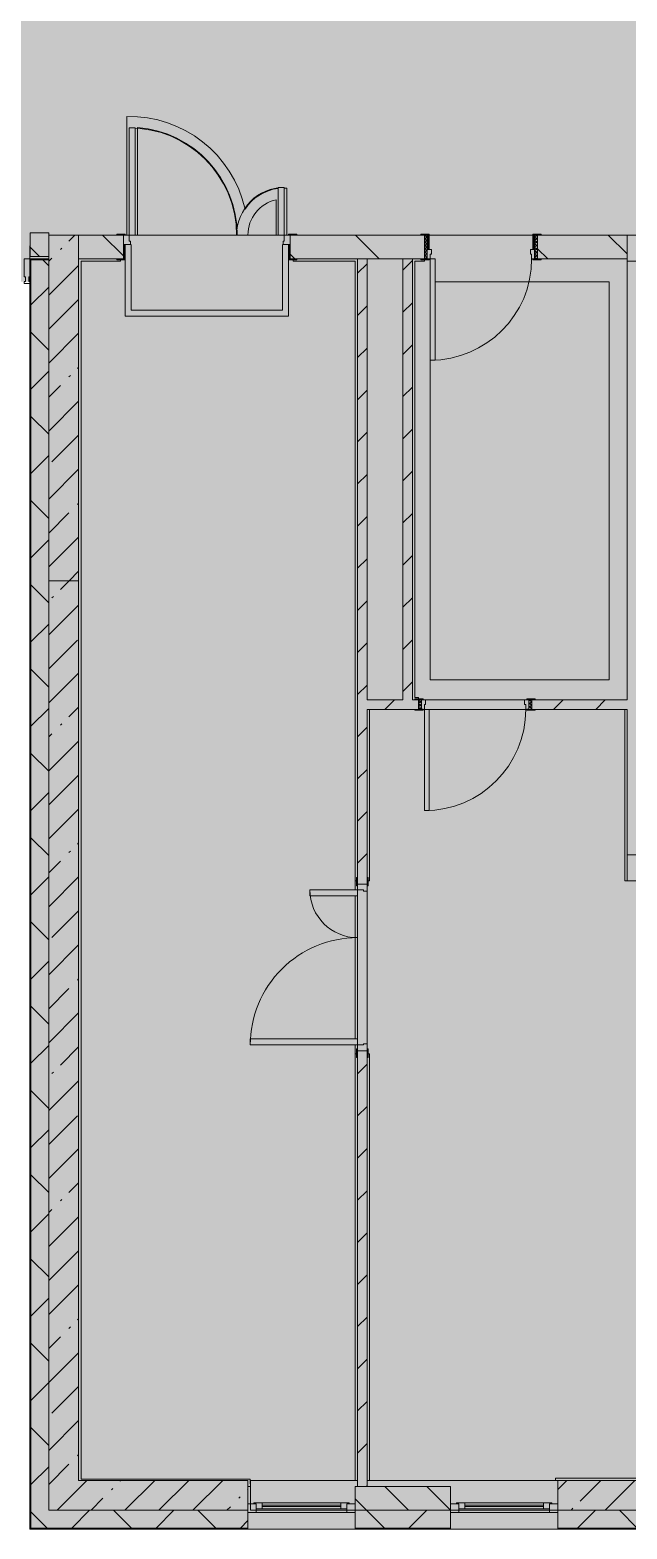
# Model space of a CAD drawing. Header units: millimetres. Extents: x -8624 to 200664, y -8553 to 29000.
# Drawn here: x 89202 to 94210, y -258 to 12321 of the extents above; entities that cross this region are included whole.
import ezdxf

# ---------------------------------------------------------------- set-up
doc = ezdxf.new("R2010")
doc.units = ezdxf.units.MM
doc.linetypes.add('200_ШТРИХ__ш1_п0_6_', pattern=[800, 500, -300])
for name, color, linetype, lineweight, true_color in [('A-DETL-1', 7, 'Continuous', 5, 0x737373), ('A-DOOR-1', 7, 'Continuous', 5, 0xb7b7b7), ('A-DOOR-2', 7, 'Continuous', 5, 0xe2e2e2), ('A-DOOR-3', 7, 'Continuous', 5, 0xaaaaaa), ('A-DOOR-FRAM-1', 7, 'Continuous', 5, 0xe2e2e2), ('A-DOOR-FRAM-2', 7, 'Continuous', 5, 0xb7b7b7), ('A-DOOR-FRAM-3', 7, 'Continuous', 5, 0xaaaaaa), ('A-FLOR-1', 7, 'Continuous', 5, 0xb7b7b7), ('A-GLAZ-1', 7, 'Continuous', 5, 0x737373), ('A-GLAZ-CWMG-1', 7, 'Continuous', 5, 0x737373), ('A-WALL-2', 7, 'Continuous', 5, 0x737373), ('A-WALL-3', 7, 'Continuous', 9, 0x737373), ('I-WALL-2', 7, 'Continuous', 5, 0x737373), ('S-COLS-1', 7, 'Continuous', 5, 0x737373)]:
    doc.layers.add(name, color=color, linetype=linetype, lineweight=lineweight, true_color=true_color)
doc.layers.add('A-DETL-GENF-1', color=7, linetype='Continuous', lineweight=9, true_color=0xc0c0c0, transparency=0.4)
for name, color, linetype, lineweight in [('A-DETL-MBND-1', 7, '200_ШТРИХ__ш1_п0_6_', 9), ('A-GLAZ-CWMG', 7, 'Continuous', 5), ('A-WALL', 7, 'Continuous', 5), ('A-WALL-1', 7, 'Continuous', 9), ('I-WALL', 7, 'Continuous', 5), ('S-COLS', 7, 'Continuous', 5)]:
    doc.layers.add(name, color=color, linetype=linetype, lineweight=lineweight)
pattern_1 = [(45, (0, 0), (-176.7767, 176.7767), [])]
pattern_2 = [(45, (0, 0), (-353.5534, 353.5534), []), (135, (0, 0), (-353.5534, -353.5534), [])]
pattern_3 = [(135, (0, 0), (-353.5534, -353.5534), [])]
pattern_4 = [(45, (0, 0), (-285.1231, 285.1231), []), (45, (285.12, 0), (-285.1231, 285.1231), [504.031, -100.806, 16.764, -84.042])]

# ---------------------------------------------------------------- blocks, each defined once
blk = doc.blocks.new('110_Дверь_СКБ_2Ст - Д-5_п_ Из игровой в коридор-32215844-3_1_3_птичка копия 1')
at = {"layer": 'A-DOOR-2'}
for points in [[(-638, 40), (-588, 40), (-588, 940), (-638, 940)], [(612, 440), (612, 40), (662, 40), (662, 440)]]:
    blk.add_hatch(color=256, dxfattribs=at).paths.add_polyline_path(points)
h = blk.add_hatch(color=256, dxfattribs=at)
h.paths.add_polyline_path([(-688, 40), (-688, -40), (-628, -40), (-628, -10), (-638, -10), (-638, 40)])
h.paths.add_polyline_path([(652, -40), (712, -40), (712, 40), (662, 40), (662, -10), (652, -10)])
at = {"layer": 'A-DOOR-FRAM-1'}
for points in [[(-743, 40), (-672, 40), (-672, 48), (-743, 48)], [(698, 40), (768, 40), (768, 48), (698, 48)], [(-743, -48), (-672, -48), (-672, -40), (-743, -40)], [(698, -48), (768, -48), (768, -40), (698, -40)]]:
    blk.add_hatch(color=256, dxfattribs=at).paths.add_polyline_path(points)
at = {"layer": 'A-DOOR-1'}
for p, q in [((-638, 940), (-638, 40)), ((-588, 940), (-638, 940)), ((-588, 40), (-588, 940)), ((662, 440), (612, 440)), ((612, 440), (612, 40)), ((662, 40), (662, 440)), ((-638, 40), (-588, 40)), ((612, 40), (662, 40))]:
    blk.add_line(p, q, dxfattribs=at)
for centre, radius, start, end in [((-638, 40), 900, 0, 90), ((662, 40), 400, 90, 180)]:
    blk.add_arc(centre, radius, start, end, dxfattribs=at)
at = {"layer": 'A-DOOR-FRAM-2'}
for p, q in [((-672, 48), (-743, 48)), ((-743, 48), (-743, 40)), ((-743, 40), (-672, 40)), ((-638, 40), (-688, 40)), ((-688, 40), (-688, -40)), ((-672, 40), (-672, 48)), ((-638, -10), (-638, 40)), ((662, 40), (662, -10)), ((712, 40), (662, 40)), ((768, 48), (698, 48)), ((698, 48), (698, 40)), ((698, 40), (768, 40)), ((712, -40), (712, 40)), ((768, 40), (768, 48)), ((-672, -40), (-743, -40)), ((-743, -40), (-743, -48)), ((-743, -48), (-672, -48)), ((-688, -40), (-628, -40)), ((-672, -39), (-688, -39)), ((-688, -39), (-688, -40)), ((-688, -40), (-672, -40)), ((-672, -40), (-672, -39)), ((-672, -48), (-672, -40)), ((-628, -10), (-638, -10)), ((-628, -40), (-628, -10)), ((662, -10), (652, -10)), ((652, -10), (652, -40)), ((652, -40), (712, -40)), ((712, -39), (698, -39)), ((698, -39), (698, -40)), ((698, -40), (712, -40)), ((768, -40), (698, -40)), ((698, -40), (698, -48)), ((698, -48), (768, -48)), ((712, -40), (712, -39)), ((768, -48), (768, -40))]:
    blk.add_line(p, q, dxfattribs=at)
blk = doc.blocks.new('110_Дверь_СКБ_2Ст - Д-2а_п_ Из коридора на лестницу-32215207-3_1_3_птичка копия 1')
at = {"layer": 'A-DOOR-2'}
for points in [[(-587.5, 100), (-587.5, 1000), (-637.5, 1000), (-637.5, 100)], [(662.5, 100), (662.5, 500), (612.5, 500), (612.5, 100)], [(712.5, -100), (712.5, 20), (697.5, 20), (697.5, -100)]]:
    blk.add_hatch(color=256, dxfattribs=at).paths.add_polyline_path(points)
h = blk.add_hatch(color=256, dxfattribs=at)
h.paths.add_polyline_path([(652.5, 20), (712.5, 20), (712.5, 100), (662.5, 100), (662.5, 50), (652.5, 50)])
h.paths.add_polyline_path([(-687.5, 20), (-627.5, 20), (-627.5, 50), (-637.5, 50), (-637.5, 100), (-687.5, 100)])
at = {"layer": 'A-DOOR-FRAM-1'}
for points in [[(-672.5, 100), (-672.5, 108), (-742.5, 108), (-742.5, 100)], [(-672.5, -100), (-672.5, 20), (-687.5, 20), (-687.5, -100)], [(767.5, 100), (767.5, 108), (697.5, 108), (697.5, 100)], [(-672.5, -108), (-672.5, -100), (-742.5, -100), (-742.5, -108)], [(767.5, -108), (767.5, -100), (697.5, -100), (697.5, -108)]]:
    blk.add_hatch(color=256, dxfattribs=at).paths.add_polyline_path(points)
at = {"layer": 'A-DOOR-1'}
for p, q in [((-637.5, 1000), (-637.5, 100)), ((-587.5, 1000), (-637.5, 1000)), ((-587.5, 100), (-587.5, 1000)), ((662.5, 500), (612.5, 500)), ((612.5, 500), (612.5, 100)), ((662.5, 100), (662.5, 500)), ((-637.5, 100), (-587.5, 100)), ((612.5, 100), (662.5, 100))]:
    blk.add_line(p, q, dxfattribs=at)
for centre, radius, start, end in [((-637.5, 100), 900, 0, 90), ((662.5, 100), 400, 90, 180)]:
    blk.add_arc(centre, radius, start, end, dxfattribs=at)
at = {"layer": 'A-DOOR-FRAM-2'}
for p, q in [((-672.5, 108), (-742.5, 108)), ((-742.5, 108), (-742.5, 100)), ((-742.5, 100), (-672.5, 100)), ((-637.5, 100), (-687.5, 100)), ((-687.5, 100), (-687.5, 20)), ((-687.5, 20), (-627.5, 20)), ((-672.5, 20), (-687.5, 20)), ((-687.5, 20), (-687.5, -100)), ((-672.5, 100), (-672.5, 108)), ((-672.5, -100), (-672.5, 20)), ((-637.5, 50), (-637.5, 100)), ((-627.5, 50), (-637.5, 50)), ((-627.5, 20), (-627.5, 50)), ((662.5, 50), (652.5, 50)), ((652.5, 50), (652.5, 20)), ((652.5, 20), (712.5, 20)), ((662.5, 100), (662.5, 50)), ((712.5, 100), (662.5, 100)), ((767.5, 108), (697.5, 108)), ((697.5, 108), (697.5, 100)), ((697.5, 100), (767.5, 100)), ((712.5, 20), (697.5, 20)), ((697.5, 20), (697.5, -100)), ((712.5, 20), (712.5, 100)), ((712.5, -100), (712.5, 20)), ((767.5, 100), (767.5, 108)), ((-672.5, -100), (-742.5, -100)), ((-742.5, -100), (-742.5, -108)), ((-742.5, -108), (-672.5, -108)), ((-687.5, -100), (-672.5, -100)), ((-672.5, -108), (-672.5, -100)), ((697.5, -100), (712.5, -100)), ((767.5, -100), (697.5, -100)), ((697.5, -100), (697.5, -108)), ((697.5, -108), (767.5, -108)), ((767.5, -108), (767.5, -100))]:
    blk.add_line(p, q, dxfattribs=at)
blk = doc.blocks.new('BSC_Колонна _Прямоугольная - 250х900-V43-3_1_3_птичка копия 1')
at = {"layer": 'S-COLS'}
h = blk.add_hatch(dxfattribs=at)
h.set_pattern_fill('FP_56', color=256, style=0, pattern_type=2)
h.set_pattern_definition([(45, (-94080, -25), (-285.1231, 285.1231), []), (45, (-93794.88, -25), (-285.1231, 285.1231), [504.031, -100.806, 16.764, -84.042])])
h.paths.add_polyline_path([(450, -125), (450, 125), (-450, 125), (-450, -125), (124, -125)])
at = {"layer": 'S-COLS-1'}
for p, q in [((450, 125), (-450, 125)), ((-450, 125), (-450, -125)), ((450, -125), (450, 125)), ((-450, -125), (450, -125))]:
    blk.add_line(p, q, dxfattribs=at)
blk = doc.blocks.new('120_Окно_СКБ_1Ст - 120_Окно_СКБ_1Ст 900х2500_h_ с форточкой-V45-3_1_3_птичка копия 1')
at = {"layer": 'A-GLAZ-1'}
for p, q in [((-450, -127), (-450, -57)), ((-450, -57), (-380, -57)), ((450, -57), (-450, -57)), ((-380, -57), (-380, -127)), ((380, -87), (-380, -87)), ((-380, -87), (-380, -127)), ((-330, -137), (-330, -87)), ((-330, -107), (330, -107)), ((330, -117), (-330, -117)), ((330, -137), (330, -87)), ((380, -127), (380, -57)), ((380, -57), (450, -57)), ((380, -127), (380, -87)), ((450, -57), (450, -127)), ((-380, -127), (-450, -127)), ((-450, -127), (-400, -127)), ((-380, -127), (-400, -127)), ((-400, -127), (-400, -137)), ((-400, -137), (400, -137)), ((400, -137), (-400, -137)), ((450, -127), (380, -127)), ((400, -127), (380, -127)), ((400, -127), (450, -127)), ((400, -137), (400, -127))]:
    blk.add_line(p, q, dxfattribs=at)
blk = doc.blocks.new('120_Окно_СКБ_1Ст - 120_Окно_СКБ_1Ст 900х2500_h_ с форточкой-22876038-3_1_3_птичка копия 1')
at = {"layer": 'A-GLAZ-1'}
for p, q in [((-450, -127), (-450, -57)), ((-450, -57), (-380, -57)), ((450, -57), (-450, -57)), ((-380, -57), (-380, -127)), ((380, -87), (-380, -87)), ((-380, -87), (-380, -127)), ((-330, -137), (-330, -87)), ((-330, -107), (330, -107)), ((330, -117), (-330, -117)), ((330, -137), (330, -87)), ((380, -127), (380, -57)), ((380, -57), (450, -57)), ((380, -127), (380, -87)), ((450, -57), (450, -127)), ((-380, -127), (-450, -127)), ((-450, -127), (-400, -127)), ((-380, -127), (-400, -127)), ((-400, -127), (-400, -137)), ((-400, -137), (400, -137)), ((400, -137), (-400, -137)), ((450, -127), (380, -127)), ((400, -127), (380, -127)), ((400, -127), (450, -127)), ((400, -137), (400, -127))]:
    blk.add_line(p, q, dxfattribs=at)
blk = doc.blocks.new('110_Дверь_СКБ_1Ст_Внутренняя1 - Д-8 950x2100h_охрана-V20-3_1_3_птичка копия 1')
at = {"layer": 'A-DOOR-2'}
h = blk.add_hatch(color=256, dxfattribs=at)
h.paths.add_polyline_path([(437.5, 100), (437.5, 60), (427.5, 60), (427.5, 20), (462.5, 20), (462.5, 100)])
h.paths.add_polyline_path([(-412.5, 100), (-437.5, 100), (-437.5, 20), (-402.5, 20), (-402.5, 60), (-412.5, 60)])
at = {"layer": 'A-DOOR-3'}
h = blk.add_hatch(dxfattribs=at)
h.set_pattern_fill('FP_29', color=256, style=0, pattern_type=2)
h.set_pattern_definition([(135, (1826.41, 164.685), (-14.14214, -14.14214), []), (225, (1826.41, 164.685), (14.14214, -14.14214), [])])
h.paths.add_polyline_path([(487.5, 100), (462.5, 100), (462.5, -100), (487.5, -100), (487.5, -21.4)])
at = {"layer": 'A-DOOR-FRAM-1'}
for points in [[(397.5, 950), (397.5, 100), (437.5, 100), (437.5, 950)], [(-492.5, 108), (-492.5, 100), (-422.5, 100), (-422.5, 108)], [(-422.5, 20), (-437.5, 20), (-437.5, -100), (-422.5, -100)], [(517.5, 108), (447.5, 108), (447.5, 100), (517.5, 100)], [(462.5, 20), (447.5, 20), (447.5, -100), (462.5, -100), (462.5, -21.4)], [(-492.5, -100), (-492.5, -108), (-422.5, -108), (-422.5, -100)], [(447.5, -100), (447.5, -108), (517.5, -108), (517.5, -100)]]:
    blk.add_hatch(color=256, dxfattribs=at).paths.add_polyline_path(points)
at = {"layer": 'A-DOOR-FRAM-3'}
h = blk.add_hatch(dxfattribs=at)
h.set_pattern_fill('FP_30', color=256, style=0, pattern_type=2)
h.set_pattern_definition([(45, (-296.384, 164.685), (-14.1421, 14.1421), []), (135, (-296.384, 164.685), (-14.1421, -14.1421), [])])
h.paths.add_polyline_path([(-437.5, 100), (-462.5, 100), (-462.5, -100), (-437.5, -100)])
at = {"layer": 'A-DOOR-1'}
for p, q in [((437.5, 950), (397.5, 950)), ((397.5, 950), (397.5, 100)), ((437.5, 100), (437.5, 950)), ((397.5, 100), (437.5, 100))]:
    blk.add_line(p, q, dxfattribs=at)
blk.add_arc((437.5, 100), 850, 90, 180, dxfattribs=at)
at = {"layer": 'A-DOOR-FRAM-2'}
for p, q in [((-422.5, 108), (-492.5, 108)), ((-492.5, 108), (-492.5, 100)), ((-492.5, 100), (-422.5, 100)), ((-437.5, 100), (-462.5, 100)), ((-462.5, 100), (-462.5, -100)), ((-412.5, 100), (-437.5, 100)), ((-437.5, 100), (-437.5, 20)), ((-437.5, -100), (-437.5, 100)), ((-422.5, 100), (-437.5, 100)), ((-437.5, 100), (-437.5, 99)), ((-437.5, 99), (-422.5, 99)), ((-437.5, 20), (-402.5, 20)), ((-422.5, 20), (-437.5, 20)), ((-437.5, 20), (-437.5, -100)), ((-422.5, 100), (-422.5, 108)), ((-422.5, 99), (-422.5, 100)), ((-422.5, -100), (-422.5, 20)), ((-412.5, 60), (-412.5, 100)), ((-402.5, 60), (-412.5, 60)), ((-402.5, 20), (-402.5, 60)), ((437.5, 60), (427.5, 60)), ((427.5, 60), (427.5, 20)), ((427.5, 20), (462.5, 20)), ((437.5, 100), (437.5, 60)), ((462.5, 100), (437.5, 100)), ((517.5, 108), (447.5, 108)), ((447.5, 108), (447.5, 100)), ((462.5, 100), (447.5, 100)), ((447.5, 100), (447.5, 99)), ((447.5, 100), (517.5, 100)), ((447.5, 99), (462.5, 99)), ((462.5, 20), (447.5, 20)), ((447.5, 20), (447.5, -100)), ((462.5, 20), (462.5, 100)), ((487.5, 100), (462.5, 100)), ((462.5, 100), (462.5, -100)), ((462.5, 99), (462.5, 100)), ((462.5, -100), (462.5, 20)), ((487.5, -100), (487.5, 100)), ((517.5, 100), (517.5, 108)), ((-422.5, -100), (-492.5, -100)), ((-492.5, -100), (-492.5, -108)), ((-492.5, -108), (-422.5, -108)), ((-462.5, -100), (-437.5, -100)), ((-437.5, -100), (-422.5, -100)), ((-422.5, -108), (-422.5, -100)), ((447.5, -100), (462.5, -100)), ((517.5, -100), (447.5, -100)), ((447.5, -100), (447.5, -108)), ((447.5, -108), (517.5, -108)), ((462.5, -100), (487.5, -100)), ((517.5, -108), (517.5, -100))]:
    blk.add_line(p, q, dxfattribs=at)
blk = doc.blocks.new('110_Дверь_СКБ_1Ст_Внутренняя1 - Д-8 950x2100h_охрана-V47-3_1_3_птичка копия 1')
at = {"layer": 'A-DOOR-2'}
h = blk.add_hatch(color=256, dxfattribs=at)
h.paths.add_polyline_path([(437, 40), (437, 0), (427, 0), (427, -40), (462, -40), (462, 40)])
h.paths.add_polyline_path([(-413, 40), (-438, 40), (-438, -40), (-403, -40), (-403, 0), (-413, 0)])
at = {"layer": 'A-DOOR-3'}
h = blk.add_hatch(dxfattribs=at)
h.set_pattern_fill('FP_58', color=256, style=0, pattern_type=2)
h.set_pattern_definition([(135, (1826.41, 104.685), (-14.14214, -14.14214), []), (225, (1826.41, 104.685), (14.14214, -14.14214), [])])
h.paths.add_polyline_path([(487, 40), (462, 40), (462, -40), (487, -40)])
at = {"layer": 'A-DOOR-FRAM-1'}
for points in [[(397, 890), (397, 40), (437, 40), (437, 890)], [(-493, 48), (-493, 40), (-423, 40), (-423, 48)], [(509, 48), (447, 48), (447, 40), (517, 40), (517, 48)], [(-423, -40), (-493, -40), (-493, -48), (-423, -48)], [(517, -40), (447, -40), (447, -48), (517, -48)]]:
    blk.add_hatch(color=256, dxfattribs=at).paths.add_polyline_path(points)
at = {"layer": 'A-DOOR-FRAM-3'}
h = blk.add_hatch(dxfattribs=at)
h.set_pattern_fill('FP_59', color=256, style=0, pattern_type=2)
h.set_pattern_definition([(45, (-296.384, 104.685), (-14.1421, 14.1421), []), (135, (-296.384, 104.685), (-14.1421, -14.1421), [])])
h.paths.add_polyline_path([(-438, 40), (-463, 40), (-463, -40), (-438, -40)])
at = {"layer": 'A-DOOR-1'}
for p, q in [((437, 890), (397, 890)), ((397, 890), (397, 40)), ((437, 40), (437, 890)), ((397, 40), (437, 40))]:
    blk.add_line(p, q, dxfattribs=at)
blk.add_arc((437, 40), 850, 90, 180, dxfattribs=at)
at = {"layer": 'A-DOOR-FRAM-2'}
for p, q in [((-423, 48), (-493, 48)), ((-493, 48), (-493, 40)), ((-493, 40), (-423, 40)), ((-438, 40), (-463, 40)), ((-463, 40), (-463, -40)), ((-413, 40), (-438, 40)), ((-438, 40), (-438, -40)), ((-438, -40), (-438, 40)), ((-423, 40), (-438, 40)), ((-438, 40), (-438, 39)), ((-438, 39), (-423, 39)), ((-423, 40), (-423, 48)), ((-423, 39), (-423, 40)), ((-413, 0), (-413, 40)), ((-403, 0), (-413, 0)), ((-403, -40), (-403, 0)), ((437, 0), (427, 0)), ((427, 0), (427, -40)), ((437, 40), (437, 0)), ((462, 40), (437, 40)), ((517, 48), (447, 48)), ((447, 48), (447, 40)), ((462, 40), (447, 40)), ((447, 40), (447, 39)), ((447, 40), (517, 40)), ((447, 39), (462, 39)), ((462, -40), (462, 40)), ((487, 40), (462, 40)), ((462, 40), (462, -40)), ((462, 39), (462, 40)), ((487, -40), (487, 40)), ((517, 40), (517, 48)), ((-423, -40), (-493, -40)), ((-493, -40), (-493, -48)), ((-493, -48), (-423, -48)), ((-463, -40), (-438, -40)), ((-423, -39), (-438, -39)), ((-438, -39), (-438, -40)), ((-438, -40), (-403, -40)), ((-438, -40), (-423, -40)), ((-423, -40), (-423, -39)), ((-423, -48), (-423, -40)), ((427, -40), (462, -40)), ((462, -39), (447, -39)), ((447, -39), (447, -40)), ((447, -40), (462, -40)), ((517, -40), (447, -40)), ((447, -40), (447, -48)), ((447, -48), (517, -48)), ((462, -40), (462, -39)), ((462, -40), (487, -40)), ((517, -48), (517, -40))]:
    blk.add_line(p, q, dxfattribs=at)
blk = doc.blocks.new('Прямоугольный импост - Импост структурный с накладкой - 190мм-33184356-3_1_3_птичка копия 1')
at = {"layer": 'A-GLAZ-CWMG'}
for p, q in [((-50, 2), (-50, 17)), ((-50, 17), (0, 17)), ((0, 17), (0, 2))]:
    blk.add_line(p, q, dxfattribs=at)
at = {"layer": 'A-GLAZ-CWMG-1'}
for p, q in [((-40, 0), (-50, 0)), ((-40, -40), (-40, 0)), ((0, 0), (-10, 0)), ((-10, 0), (-10, -40)), ((-50, -190), (-50, -40)), ((-50, -40), (-40, -40)), ((-10, -40), (0, -40)), ((0, -40), (0, -190)), ((0, -190), (-50, -190))]:
    blk.add_line(p, q, dxfattribs=at)

msp = doc.modelspace()

# ---------------------------------------------------------------- hatches: boundary and pattern name
at = {"layer": 'A-DETL-GENF-1'}
msp.add_hatch(color=256, dxfattribs=at).paths.add_polyline_path([(120684.4, -258), (125233, -258), (125233, 21479), (93333, 21479), (93333, 27379), (84570, 27379), (84570, 10208.3), (89210, 10208.3), (89210, -258), (119801.7, -258)])
at = {"layer": 'A-WALL'}
h = msp.add_hatch(dxfattribs=at)
h.set_pattern_fill('FP_27', color=256, style=0, pattern_type=2)
h.set_pattern_definition(pattern_2)
h.paths.add_polyline_path([(89210, -100), (89360, -100), (89360, 10392), (89210, 10392), (89210, 426.2)])
h = msp.add_hatch(dxfattribs=at)
h.set_pattern_fill('FP_25', color=256, style=0, pattern_type=2)
h.set_pattern_definition([(135, (0, 0), (-176.7767, -176.7767), [])])
h.paths.add_polyline_path([(121430, -100), (121430, 100), (121130, 100), (121130, -100)])
h.paths.add_polyline_path([(109209.5, -100), (109830, -100), (109830, 100), (108930, 100), (108930, -100)])
h.paths.add_polyline_path([(119330, -100), (119330, 100), (118830, 100), (118830, -100), (118919, -100)])
h.paths.add_polyline_path([(110730, -100), (111630, -100), (111630, 100), (110730, 100)])
h.paths.add_polyline_path([(116271, -100), (117030, -100), (117030, 100), (115980, 100), (115980, -100)])
h.paths.add_polyline_path([(113430, -100), (113680, -100), (113680, 100), (113430, 100)])
h.paths.add_polyline_path([(105678.8, -100), (106230, -100), (106230, 100), (105180, 100), (105180, -100)])
h.paths.add_polyline_path([(98130, -100), (98130, 100), (97080, 100), (97080, -100), (97734.7, -100)])
h.paths.add_polyline_path([(100830, -100), (101730, -100), (101730, 100), (100830, 100)])
h.paths.add_polyline_path([(94780, -100), (94780, 100), (94530, 100), (94530, -100)])
h.paths.add_polyline_path([(102630, -100), (102880, -100), (102880, 100), (102630, 100)])
h.paths.add_polyline_path([(92730, -100), (92730, 100), (91930, 100), (91930, -100), (92438.6, -100)])
h = msp.add_hatch(dxfattribs=at)
h.set_pattern_fill('FP_27', color=256, style=0, pattern_type=2)
h.set_pattern_definition(pattern_2)
h.paths.add_polyline_path([(123730, -250), (125080, -250), (125080, -100), (123730, -100)])
h.paths.add_polyline_path([(120684.4, -250), (121430, -250), (121430, -100), (120230, -100), (120230, -250)])
h.paths.add_polyline_path([(109830, -250), (109830, -100), (108930, -100), (108930, -250), (109209.5, -250)])
h.paths.add_polyline_path([(113622.9, -250), (113680, -250), (113680, -100), (112530, -100), (112530, -250), (112740.3, -250)])
h.paths.add_polyline_path([(110730, -250), (111630, -250), (111630, -100), (110730, -100)])
h.paths.add_polyline_path([(115980, -250), (117030, -250), (117030, -100), (115980, -100)])
h.paths.add_polyline_path([(107130, -250), (108030, -250), (108030, -100), (107130, -100)])
h.paths.add_polyline_path([(119330, -250), (119330, -100), (117930, -100), (117930, -250), (118919, -250)])
h.paths.add_polyline_path([(99030, -250), (99930, -250), (99930, -100), (99030, -100)])
h.paths.add_polyline_path([(105678.8, -250), (106230, -250), (106230, -100), (105180, -100), (105180, -250)])
h.paths.add_polyline_path([(94203.9, -250), (94780, -250), (94780, -100), (93630, -100), (93630, -250)])
h.paths.add_polyline_path([(102880, -250), (102880, -100), (100830, -100), (100830, -250), (102148.1, -250)])
h.paths.add_polyline_path([(98130, -250), (98130, -100), (97080, -100), (97080, -250), (97734.7, -250)])
h.paths.add_polyline_path([(92730, -250), (92730, -100), (91930, -100), (91930, -250), (92438.6, -250)])
h.paths.add_polyline_path([(90673.2, -250), (91030, -250), (91030, -100), (89210, -100), (89210, -250)])
at = {"layer": 'I-WALL'}
h = msp.add_hatch(dxfattribs=at)
h.set_pattern_fill('FP_26', color=256, style=0, pattern_type=2)
h.set_pattern_definition(pattern_3)
h.paths.add_polyline_path([(89360, 10420), (89360, 10620), (89203.5, 10620), (89203.5, 10420), (89349.2, 10420)])
h = msp.add_hatch(dxfattribs=at)
h.set_pattern_fill('FP_23', color=256, style=0, pattern_type=2)
h.set_pattern_definition(pattern_4)
h.paths.add_polyline_path([(89610, 7700), (89610, 10600), (89360, 10600), (89360, 7700)])
h = msp.add_hatch(dxfattribs=at)
h.set_pattern_fill('FP_26', color=256, style=0, pattern_type=2)
h.set_pattern_definition(pattern_3)
h.paths.add_polyline_path([(101610, 10400), (103645, 10400), (103645, 10600), (101610, 10600)])
h.paths.add_polyline_path([(106561.5, 10400), (107130, 10400), (107130, 10600), (105095, 10600), (105095, 10400), (105125, 10400)])
h.paths.add_polyline_path([(91555.9, 10400), (92510, 10400), (92510, 10600), (91385, 10600), (91385, 10400), (91440, 10400)])
h.paths.add_polyline_path([(89985, 10400), (89985, 10600), (89610, 10600), (89610, 10400), (89930, 10400)])
h.paths.add_polyline_path([(94203.9, 10400), (94210, 10400), (94210, 10600), (93460, 10600), (93460, 10400), (93490, 10400)])
h = msp.add_hatch(dxfattribs=at)
h.set_pattern_fill('FP_28', color=256, style=0, pattern_type=2)
h.set_pattern_definition(pattern_1)
h.paths.add_polyline_path([(91997.2, 100), (92030, 100), (92030, 3755), (91950, 3755), (91950, 100)])
h.paths.add_polyline_path([(92000, 5155), (92030, 5155), (92030, 10400), (91950, 10400), (91950, 5155)])
h = msp.add_hatch(dxfattribs=at)
h.set_pattern_fill('FP_28', color=256, style=0, pattern_type=2)
h.set_pattern_definition(pattern_1)
h.paths.add_polyline_path([(92410, 6700), (92410, 10400), (92330, 10400), (92330, 6700)])
h = msp.add_hatch(dxfattribs=at)
h.set_pattern_fill('FP_23', color=256, style=0, pattern_type=2)
h.set_pattern_definition(pattern_4)
h.paths.add_polyline_path([(89610, 100), (89610, 7700), (89360, 7700), (89360, 100)])
h = msp.add_hatch(dxfattribs=at)
h.set_pattern_fill('FP_28', color=256, style=0, pattern_type=2)
h.set_pattern_definition(pattern_1)
h.paths.add_polyline_path([(94203.9, 6620), (94210, 6620), (94210, 6700), (93410, 6700), (93410, 6620), (93440, 6620)])
h.paths.add_polyline_path([(92030, 6620), (92460, 6620), (92460, 6700), (92030, 6700)])
h = msp.add_hatch(dxfattribs=at)
h.set_pattern_fill('FP_23', color=256, style=0, pattern_type=2)
h.set_pattern_definition(pattern_4)
h.paths.add_polyline_path([(90673.2, -100), (91030, -100), (91030, 150), (89610, 150), (89610, 100), (89360, 100), (89360, -100)])

# ---------------------------------------------------------------- linework, layer by layer
at = {"layer": 'A-DETL-1'}
for p, q in [((92600, 10207.5), (94060, 10207.5)), ((94060, 10207.5), (94060, 6867.5)), ((92560, 6867.5), (92560, 9550)), ((94060, 6867.5), (92560, 6867.5))]:
    msp.add_line(p, q, dxfattribs=at)
at = {"layer": 'A-DETL-MBND-1'}
msp.add_line((89202, 10400), (89202, 10510), dxfattribs=at)
at = {"layer": 'A-FLOR-1'}
for p, q in [((90015, 11594.8), (90015, 10600)), ((90105, 10600), (90105, 11502.3)), ((91356.2, 10600), (91356.2, 10994.4)), ((91266.2, 10897.1), (91266.2, 10600)), ((90085, 10600), (90105, 10600)), ((90105, 10600), (90940, 10600)), ((90940, 10600), (90105, 10600)), ((90940, 10600), (91030, 10600)), ((91030, 10600), (91266.2, 10600)), ((91285, 10600), (91030, 10600)), ((92550, 10600), (93420, 10600)), ((93420, 10600), (92550, 10600)), ((90050, 9970), (90050, 10520)), ((91320, 10520), (91320, 9970)), ((89960, 10380), (89630, 10380)), ((89630, 10380), (89630, 160)), ((89960, 10392), (89960, 10380)), ((90000, 10392), (90000, 9920)), ((91370, 9920), (91370, 10392)), ((91410, 10380), (91410, 10392)), ((91930, 10380), (91410, 10380)), ((91930, 10380), (91930, 5105)), ((92510, 10380), (92430, 10380)), ((92430, 10380), (92430, 6720)), ((92510, 10392), (92510, 10380)), ((91320, 9970), (90050, 9970)), ((90000, 9920), (91370, 9920)), ((92430, 6720), (92460, 6720)), ((92460, 6720), (92460, 6708)), ((92050, 6620), (92050, 5180)), ((94191, 5180), (94191, 6620)), ((91942, 5180), (91930, 5180)), ((92050, 5180), (92038, 5180)), ((94210, 5180), (94191, 5180)), ((91930, 3855), (91930, 5055)), ((91930, 3805), (91930, 150)), ((91930, 3730), (91942, 3730)), ((92038, 3730), (92050, 3730)), ((92050, 3730), (92050, 150)), ((89630, 160), (91050, 160)), ((91050, 160), (91050, 120)), ((93609.5, 150), (93609.5, 170)), ((93609.5, 170), (94549.5, 170))]:
    msp.add_line(p, q, dxfattribs=at)
for centre, radius, start, end in [((90035, 10600), 995, 12.67054, 91.1511), ((90035, 10600), 905, 0, 85.56313), ((91335, 10600), 395, 97.27853, 146.45952), ((91335, 10600), 395, 86.92799, 90.00404), ((91335, 10600), 305, 103.0427, 180)]:
    msp.add_arc(centre, radius, start, end, dxfattribs=at)
at = {"layer": 'A-WALL'}
msp.add_line((89202, 10400), (89202, -258), dxfattribs=at)
at = {"layer": 'A-WALL-1'}
msp.add_line((89207, 10395), (89207, -253), dxfattribs=at)
at = {"layer": 'A-WALL-2'}
for p, q in [((89360, 10400), (89202, 10400)), ((91030, 100), (91050.5, 100)), ((91950, 100), (91930, 100)), ((91930, 100), (91930, -258)), ((92730, 100), (92030, 100)), ((92730, -258), (92730, 100)), ((91030, -100), (89360, -100)), ((91030, -258), (91030, -100)), ((91050.5, -100), (91050.5, -100)), ((91050.5, -100), (91930, -100)), ((92730, -100), (93630, -100)), ((93630, -100), (93630, -258)), ((89202, -258), (92730, -258)), ((92730, -258), (109830, -258))]:
    msp.add_line(p, q, dxfattribs=at)
at = {"layer": 'A-WALL-3'}
for p, q in [((89610, 10400), (89610, 10600)), ((94210, 10600), (94210, 10400)), ((89360, 10395), (89207, 10395)), ((89210, 10392), (89210, -250)), ((89360, 10392), (89210, 10392)), ((92030, 10400), (91950, 10400)), ((92410, 10400), (92330, 10400)), ((94210, 5400), (94290, 5400)), ((91950, 100), (92030, 100)), ((91930, -100), (92730, -100)), ((92730, -100), (91930, -100)), ((89210, -250), (91030, -250)), ((91930, -250), (92730, -250)), ((93630, -250), (94780, -250)), ((89210, -253), (91030, -253)), ((91930, -253), (92730, -253)), ((93630, -253), (94780, -253))]:
    msp.add_line(p, q, dxfattribs=at)
at = {"layer": 'I-WALL-2'}
for p, q in [((89360, 10620), (89203.5, 10620)), ((89203.5, 10620), (89203.5, 10420)), ((89360, 10420), (89360, 10618.4)), ((89930, 10600), (89360, 10600)), ((89360, 10600), (89360, 10400)), ((92480, 10600), (91440, 10600)), ((98500, 10600), (93490, 10600)), ((89203.5, 10420), (89360, 10420)), ((89360, 10400), (89360, -100)), ((89610, 10400), (89930, 10400)), ((89610, 150), (89610, 10400)), ((91440, 10400), (91950, 10400)), ((91950, 10400), (91950, 5210)), ((92030, 6700), (92030, 10400)), ((92030, 10400), (92330, 10400)), ((92330, 10400), (92330, 6700)), ((92410, 6700), (92410, 10400)), ((92410, 10400), (92480, 10400)), ((93490, 10400), (94210, 10400)), ((94210, 10400), (94210, 6700)), ((94210, 10380), (101610, 10380)), ((89360, 7700), (89610, 7700)), ((92330, 6700), (92030, 6700)), ((92430, 6700), (92410, 6700)), ((92520, 6700), (93350, 6700)), ((94210, 6700), (93440, 6700)), ((92030, 6620), (92430, 6620)), ((92030, 5210), (92030, 6620)), ((93360, 6620), (92550, 6620)), ((93440, 6620), (94210, 6620)), ((94210, 6620), (94210, 5180)), ((94210, 5180), (99630, 5180)), ((91950, 3855), (91950, 5055)), ((92030, 5095), (92030, 3815)), ((91950, 3700), (91950, 100)), ((92030, 100), (92030, 3700)), ((91030, 150), (89610, 150)), ((91030, -100), (91030, 150)), ((91050.5, 150), (91950, 150)), ((91050.5, -100), (91050.5, 150)), ((92030, 150), (93630, 150)), ((89360, -100), (91030, -100))]:
    msp.add_line(p, q, dxfattribs=at)

# ---------------------------------------------------------------- block references
at = {"layer": 'A-DOOR-1'}
msp.add_blockref('110_Дверь_СКБ_2Ст - Д-2а_п_ Из коридора на лестницу-32215207-3_1_3_птичка копия 1', (90672.5, 10500), dxfattribs=at)
for name, p, rotation in [('110_Дверь_СКБ_1Ст_Внутренняя1 - Д-8 950x2100h_охрана-V20-3_1_3_птичка копия 1', (92997.5, 10500), 180), ('110_Дверь_СКБ_1Ст_Внутренняя1 - Д-8 950x2100h_охрана-V47-3_1_3_птичка копия 1', (92947.5, 6660), 180), ('110_Дверь_СКБ_2Ст - Д-5_п_ Из игровой в коридор-32215844-3_1_3_птичка копия 1', (91990, 4442.5), 89.99999999999991)]:
    msp.add_blockref(name, p, dxfattribs=dict(at, rotation=rotation))
at = {"layer": 'A-GLAZ-1', "rotation": 180}
for name, p in [('120_Окно_СКБ_1Ст - 120_Окно_СКБ_1Ст 900х2500_h_ с форточкой-V45-3_1_3_птичка копия 1', (91480, -175)), ('120_Окно_СКБ_1Ст - 120_Окно_СКБ_1Ст 900х2500_h_ с форточкой-22876038-3_1_3_птичка копия 1', (93180, -175))]:
    msp.add_blockref(name, p, dxfattribs=at)
at = {"layer": 'A-GLAZ-CWMG', "extrusion": (0, 0, -1), "rotation": 180}
msp.add_blockref('Прямоугольный импост - Импост структурный с накладкой - 190мм-33184356-3_1_3_птичка копия 1', (-89203.5, 10210), dxfattribs=at)
at = {"layer": 'S-COLS-1'}
msp.add_blockref('BSC_Колонна _Прямоугольная - 250х900-V43-3_1_3_птичка копия 1', (94080, 25), dxfattribs=at)

doc.saveas('drawing.dxf')
